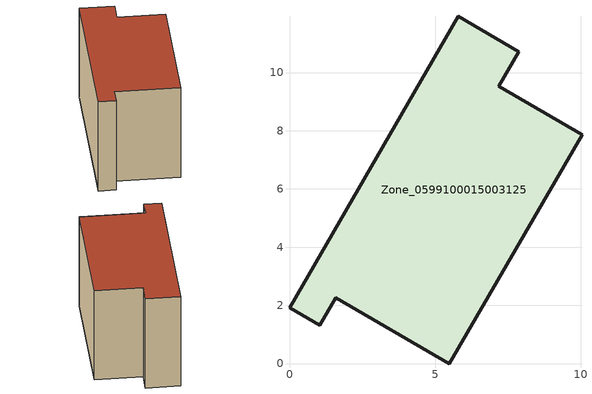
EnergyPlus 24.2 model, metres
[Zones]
Zone_0599100015003125
 floor ground (C_G): 0,1.93 5.79,11.93 7.88,10.72 7.19,9.53 10.05,7.87 5.49,0 1.59,2.26 1.05,1.32 z1.7
 wall outside (C_F): 7.19,9.53 7.88,10.72 5.79,11.93 0,1.93 1.05,1.32 1.59,2.26 5.49,0 10.05,7.87 7.19,9.53 z1.7:8.92
 roof outside (C_R): 1.05,1.32 1.59,2.26 5.49,0 10.05,7.87 7.19,9.53 7.88,10.72 5.79,11.93 0,1.93 z8.92
[BUILDING]
Pand.0599100015003125: North Axis=0; Terrain=City; Loads Convergence Tolerance Value=0.04; Temperature Convergence Tolerance Value=0.4; Solar Distribution=FullExterior; Maximum Number of Warmup Days=25; Minimum Number of Warmup Days=1
[Site:Location]
Rotterdam.The.Hague.AP_ZH_NLD Design_Conditions: Latitude=51.96; Longitude=4.45; Time Zone=1; Elevation=-4.5
[SITE:GROUNDTEMPERATURE:BUILDINGSURFACE]
18, 18, 18, 18, 18, 18, 18, 18, 18, 18, 18, 18
[MATERIAL] Thermal Absorptance=0.9; Solar Absorptance=0.7; Visible Absorptance=0.7
Name | Roughness | Thickness | Conductivity | Density | Specific Heat
G.TI.1975-1991 | MediumSmooth | 0.15 | 0.288461 | 540 | 1210
F.TI.1975-1991 | Rough | 0.3 | 0.230769 | 1920 | 840
R.TI.1975-1991 | MediumRough | 0.2 | 0.153846 | 1500 | 1000
[CONSTRUCTION]
C_G: G.TI.1975-1991
C_F: F.TI.1975-1991
C_R: R.TI.1975-1991
[ZONE]
Zone_0599100015003125: Type=1; Multiplier=1; Ceiling Height=Autocalculate; Volume=Autocalculate; Floor Area=autocalculate; Part of Total Floor Area=Yes
[ZONEINFILTRATION:DESIGNFLOWRATE]
Infil_Zone_0599100015003125: Zone or ZoneList or Space or SpaceList=Zone_0599100015003125; Schedule=AlwaysOn; Design Flow Rate Calculation Method=Flow/Area; Flow Rate per Floor Area=0.003; Constant Term Coefficient=1; Temperature Term Coefficient=0; Velocity Term Coefficient=0; Velocity Squared Term Coefficient=0
[HVACTEMPLATE:ZONE:IDEALLOADSAIRSYSTEM]
Zone_0599100015003125: Maximum Heating Supply Air Temperature=50; Minimum Cooling Supply Air Temperature=13; Maximum Heating Supply Air Humidity Ratio=0.0156; Minimum Cooling Supply Air Humidity Ratio=0.0077; Heating Limit=NoLimit; Cooling Limit=NoLimit; Dehumidification Control Type=ConstantSensibleHeatRatio; Cooling Sensible Heat Ratio=0.7; Dehumidification Setpoint=60; Humidification Control Type=None; Humidification Setpoint=30; Outdoor Air Method=None; Outdoor Air Flow Rate per Person=0.00944; Outdoor Air Flow Rate per Zone Floor Area=0; Outdoor Air Flow Rate per Zone=0; Demand Controlled Ventilation Type=None; Outdoor Air Economizer Type=NoEconomizer; Heat Recovery Type=None; Sensible Heat Recovery Effectiveness=0.7; Latent Heat Recovery Effectiveness=0.65
[ZONECONTROL:THERMOSTAT]
ThermostatControl_Zone_0599100015003125: Zone or ZoneList=Zone_0599100015003125; Control Type Schedule=DualSetpointControlType; Control 1=Thermostat_Zone_0599100015003125; Temperature Difference Between Cutout And Setpoint=0
[THERMOSTATSETPOINT:DUALSETPOINT]
Thermostat_Zone_0599100015003125: Heating Setpoint Temperature Schedule=HeatingSetpoint_Zone_0599100015003125; Cooling Setpoint Temperature Schedule=CoolingSetpoint_Zone_0599100015003125
[SCHEDULE:COMPACT]
HeatingSetpoint_Zone_0599100015003125: Through: 12/31, For: AllDays, Until: 24:00, 21
CoolingSetpoint_Zone_0599100015003125: Through: 12/31, For: AllDays, Until: 24:00, 24
DualSetpointControlType: Through: 12/31, For: AllDays, Until: 24:00, 4
AlwaysOn: Through: 12/31, For: AllDays, Until: 24:00, 1
